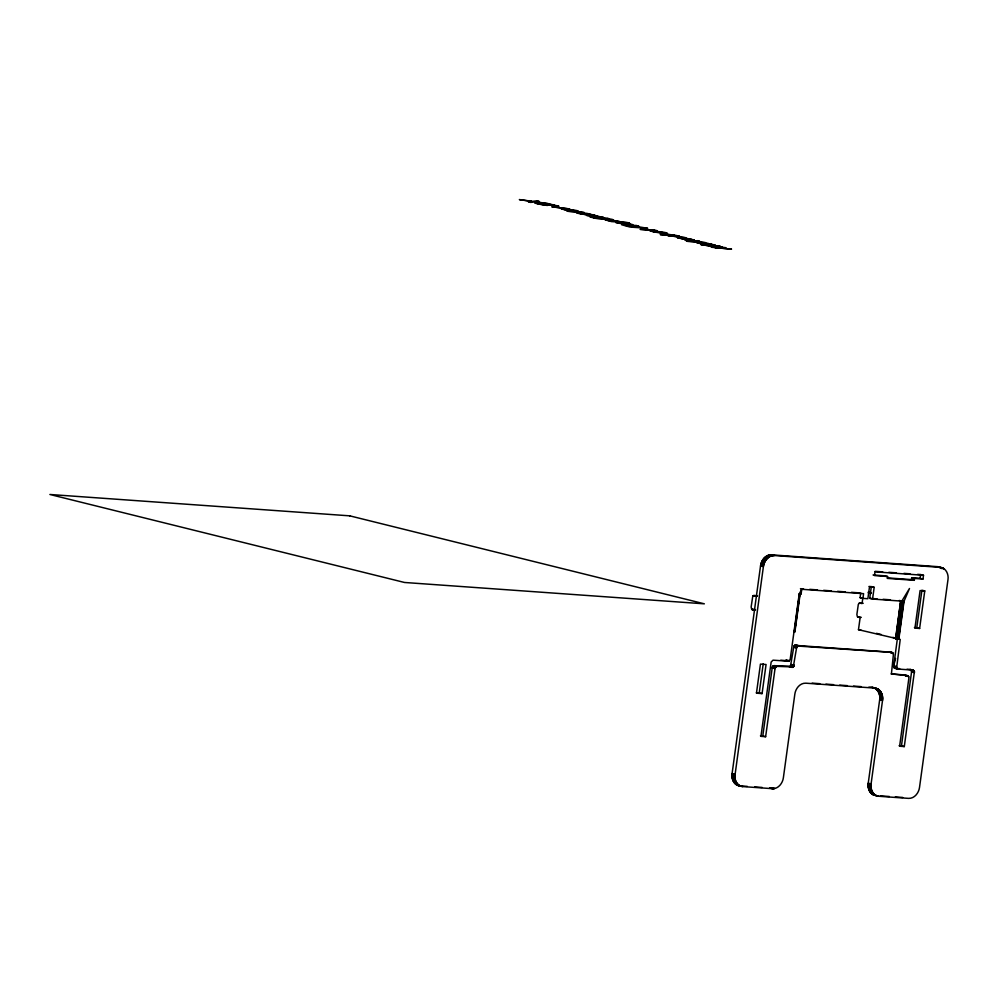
<?xml version="1.0" encoding="UTF-8"?>
<svg xmlns="http://www.w3.org/2000/svg" width="998" height="998" viewBox="0 0 998 998"><rect width="100%" height="100%" fill="white"/><g stroke="black" fill="none" stroke-linecap="round" stroke-linejoin="round"><path stroke-width="1.5" d="M739.867 785.863C734.017 785.414 731.172 778.665 732.108 773.475L760.538 565.891C761.2 560.427 765.541 554.564 771.516 554.838L937.359 566.639L941.825 568.548M734.827 776.481L763.395 566.602C764.044 561.138 768.398 555.275 774.373 555.537L940.203 567.351C946.067 567.8 948.898 574.549 947.963 579.751L919.532 787.322C918.871 792.786 914.53 798.65 908.554 798.375L878.851 796.267C873 795.818 870.156 789.069 871.092 783.867L882.519 700.484C883.455 695.294 880.61 688.545 874.747 688.096L805.798 683.181C799.822 682.919 795.468 688.782 794.82 694.246L783.393 777.629C782.744 783.093 778.39 788.956 772.427 788.682L742.724 786.574C737.771 786.237 734.765 781.06 734.827 776.481L731.971 775.77M876.007 795.556C870.144 795.107 867.312 788.358 868.248 783.168L879.662 699.785C881.059 693.298 875.957 685.938 868.834 687.173M899.66 668.66L894.944 668.298L893.634 666.527L897.364 638.757M901.818 601.133L909.49 588.496L904.026 601.295L872.564 599.049L874.173 587.323L869.483 586.999L867.873 598.725L862.946 598.376L863.582 593.673L801.743 589.282L799.236 593.835L790.142 659.666L788.383 661.212L773.013 660.165L771.155 662.048L760.95 736.362L765.641 736.686L775.134 667.912L776.893 666.365L793.298 666.926L796.616 647.615L797.676 646.043L891.825 652.368L893.41 654.513L891.414 673.912L907.656 675.671L908.966 677.442L899.622 746.23L904.3 746.566L914.405 671.592L913.145 670.145L898.05 669.047L896.628 667.862L900.221 639.456L858.48 629.688L860.114 617.725L857.407 616.839L856.87 614.494L858.317 604.401L859.503 603.042L862.047 603.578L862.871 597.602M904.3 746.566L901.456 745.855L911.611 671.542L910.55 669.533L907.07 669.184M762.085 693.585L756.459 693.186L760.439 664.107L766.065 664.506L762.085 693.585L759.229 692.886L763.221 663.795M765.641 736.686L762.784 735.988L772.29 667.213L774.049 665.654L790.453 666.227L793.772 646.916L794.832 645.332L889.942 652.106M794.271 631.921L799.485 593.847L800.159 593.785L794.895 631.896L794.021 631.896M794.483 631.921L799.697 593.86M794.67 631.921L799.86 593.66L801.107 593.972L801.743 589.282L800.72 591.44M862.946 598.376L860.089 597.665L860.738 592.974M872.564 599.049L869.72 598.351L871.316 586.624L868.984 586.45M873.063 574.973L884.727 575.809L887.571 576.507L887.309 578.391L914.293 580.312L914.555 578.428L911.71 577.73L911.448 579.601L914.293 580.312M895.518 638.87L900.732 600.808L899.298 600.459M895.73 638.932L900.732 600.808M895.992 638.982L900.945 600.858M896.279 639.032L901.206 600.908M896.578 639.082L901.493 600.971M896.903 639.144L901.793 601.021M897.239 639.194L902.117 601.07M897.576 639.231L902.791 601.17L903.739 601.27L898.524 639.344M897.901 639.269L903.115 601.208M898.225 639.306L903.44 601.245M898.811 639.356L904.026 601.295M920.655 574.574L923.499 575.285L922.988 579.027L920.144 578.329L920.655 574.574L917.624 574.361M919.62 628.453L916.775 627.754L921.915 590.217L924.759 590.928L919.62 628.453L914.941 628.129L920.081 590.591L924.759 590.928M895.593 658.393L893.659 665.866L896.503 666.564M756.322 596.056L753.764 595.519L752.704 596.567L751.145 606.971L751.681 609.304L754.388 610.19M780.81 660.189L789.169 660.913M772.427 788.682L769.57 787.983L774.286 788.595M799.236 593.835L801.107 593.972M875.159 571.33L882.731 571.879M888.806 572.303L896.391 572.84M903.963 573.388L910.039 573.813M923.499 575.285L874.972 571.829L874.46 575.572L887.571 576.507M911.71 577.73L920.144 578.329M914.555 578.428L922.988 579.027M887.459 577.892L911.448 579.601M800.446 588.683L803.54 588.895M809.727 589.344L817.449 589.893M823.637 590.329L831.359 590.878M837.547 591.315L845.281 591.876M851.456 592.313L859.191 592.862M860.089 597.665L862.559 597.839M869.72 598.351L877.117 598.875M883.03 599.299L890.428 599.823M753.764 595.519L757.494 595.744M859.503 603.042L863.22 603.279M753.365 595.706L757.07 595.831M859.29 603.116L861.636 603.279M753.178 595.868L756.684 596.118M752.991 596.068L756.509 596.317M751.681 609.304L755.199 609.553M751.856 609.466L755.561 609.84M857.781 617.113L861.286 617.363M752.243 609.666L754.588 609.828M857.981 617.188L860.313 617.363M914.43 627.58L916.775 627.754M858.48 629.688L860.812 629.85M891.202 673.974L904.55 674.922L905.972 676.12M812.135 683.131L819.807 683.68M825.932 684.117L833.592 684.665M839.717 685.102L847.389 685.638M853.515 686.075L861.174 686.624M756.422 692.687L759.229 692.886M760.451 735.813L762.784 735.988M899.111 745.693L901.456 745.855M741.352 785.975L747.302 786.387M754.725 786.923L762.148 787.447M880.461 795.88L889.368 796.504M895.318 796.928L902.741 797.464M897.826 638.608L892.886 637.398M937.359 566.639L942.574 567.924M940.278 567.475L943.135 568.186M940.815 567.787L943.671 568.498M941.339 568.149L944.183 568.86M771.516 554.838L774.373 555.537M770.905 554.813L773.749 555.524M770.281 554.851L773.126 555.562M769.658 554.925L772.514 555.636M769.034 555.063L771.891 555.774M768.423 555.25L771.267 555.948M767.811 555.474L770.656 556.185M767.212 555.749L770.057 556.46M766.614 556.073L769.47 556.784M766.04 556.447L768.897 557.146M765.478 556.859L768.335 557.558M764.942 557.308L767.786 558.019M764.418 557.795L767.275 558.506M763.932 558.331L766.776 559.042M763.458 558.892L766.302 559.604M763.008 559.491L765.865 560.202M871.316 586.624L874.173 587.323M762.597 560.128L765.454 560.826M762.223 560.776L765.067 561.487M761.873 561.462L764.718 562.161M761.561 562.161L764.406 562.872M761.274 562.884L764.131 563.596M761.037 563.62L763.882 564.332M760.838 564.369L763.682 565.08M760.663 565.13L763.52 565.841M868.372 591.951L871.341 592.687M760.538 565.891L763.395 566.602M868.135 592.725L871.104 593.461M876.531 633.343L880.997 634.441M888.981 651.657L892.574 652.63M890.129 652.318L892.973 653.029M890.278 652.567L893.135 653.278M910.039 669.396L913.395 670.232M910.787 669.67L913.844 670.544M911.186 670.057L914.031 670.768M911.336 670.307L914.193 671.018M911.461 670.581L914.318 671.292M893.622 666.202L896.478 666.901M893.634 666.527L896.491 667.238M911.548 670.893L914.405 671.592M911.598 671.205L914.455 671.916M893.684 666.851L896.541 667.55M893.771 667.151L896.628 667.862M911.611 671.542L914.467 672.253M893.896 667.425L896.753 668.136M911.586 671.879L914.43 672.577M894.058 667.687L896.903 668.386M894.245 667.899L897.302 668.785M894.695 668.211L898.05 669.047M795.631 645.032L798.749 645.743M795.356 645.082L798.2 645.793M795.094 645.182L797.938 645.893M794.832 645.332L797.676 646.043M794.595 645.519L797.439 646.217M794.371 645.743L797.215 646.442M794.171 645.993L797.015 646.704M794.009 646.28L796.853 646.991M793.872 646.592L796.716 647.29M793.772 646.916L796.616 647.615M793.697 647.24L796.554 647.952M904.55 674.922L908.143 675.895M905.51 675.372L908.542 676.295M905.847 675.833L908.704 676.544M786.561 660.027L789.418 660.738M786.062 660.352L788.919 661.063M785.526 660.501L788.657 661.163M785.264 660.514L788.108 661.225M791.339 664.493L794.183 665.204M791.277 664.83L794.121 665.541M791.177 665.155L794.021 665.866M791.04 665.454L793.884 666.165M790.865 665.741L793.709 666.452M790.665 666.003L793.522 666.714M790.453 666.227L793.298 666.926M790.204 666.415L793.061 667.113M789.954 666.552L792.799 667.263M789.68 666.652L792.537 667.363M789.144 666.714L792.262 667.413M872.514 687.46L876.543 688.445M871.903 687.385L877.679 688.932M875.371 688.533L878.215 689.244M875.882 688.894L878.727 689.593M876.369 689.294L879.226 690.005M876.843 689.73L879.687 690.441M877.279 690.217L880.124 690.928M877.679 690.741L880.535 691.439M774.311 665.654L777.168 666.365M878.053 691.29L880.91 692.001M773.774 665.716L776.893 666.365M773.512 665.816L776.357 666.514M878.402 691.888L881.246 692.587M773.25 665.953L776.095 666.664M773.013 666.14L775.858 666.851M772.789 666.365L775.633 667.063M878.714 692.5L881.558 693.211M772.589 666.614L775.434 667.325M878.976 693.148L881.833 693.86M772.427 666.901L775.271 667.612M772.29 667.213L775.134 667.912M879.213 693.835L882.057 694.533M772.178 667.537L775.034 668.236M772.115 667.862L774.972 668.573M879.413 694.521L882.257 695.232M879.562 695.244L882.419 695.955M879.687 695.98L882.531 696.679M879.762 696.729L882.606 697.427M879.799 697.477L882.644 698.188M879.799 698.251L882.644 698.949M879.749 699.012L882.606 699.723M879.662 699.785L882.519 700.484M868.248 783.168L871.092 783.867M868.16 783.929L871.005 784.64M868.11 784.702L870.967 785.401M868.11 785.463L870.955 786.175M868.148 786.224L870.992 786.923M868.223 786.973L871.079 787.672M868.347 787.696L871.192 788.408M868.497 788.42L871.354 789.131M868.697 789.119L871.541 789.817M868.934 789.792L871.778 790.503M869.208 790.441L872.052 791.152M869.508 791.065L872.364 791.763M869.857 791.651L872.701 792.362M870.231 792.212L873.075 792.911M870.63 792.724L873.487 793.435M871.067 793.21L873.924 793.921M871.541 793.647L874.385 794.358M872.027 794.059L874.884 794.757M872.539 794.408L875.396 795.119M873.075 794.72L875.932 795.431M873.637 794.982L878.851 796.267M732.108 773.475L734.952 774.174M732.021 774.236L734.877 774.947M731.983 775.009L734.827 775.708M732.008 776.531L734.865 777.23M732.095 777.28L734.94 777.978M732.208 778.003L735.052 778.714M772.053 787.746L774.897 788.457M770.805 787.971L773.662 788.67M770.194 787.996L773.038 788.707M732.37 778.727L735.214 779.438M732.557 779.426L735.414 780.124M732.794 780.099L735.651 780.81M733.068 780.748L735.913 781.459M733.38 781.372L736.225 782.07M733.717 781.958L736.561 782.669M734.091 782.519L736.948 783.218M734.503 783.031L737.347 783.742M734.94 783.517L737.784 784.228M735.401 783.954L738.246 784.665M735.888 784.353L738.745 785.064M736.412 784.715L739.256 785.426M736.948 785.027L742.724 786.574M738.071 785.513L742.113 786.499M594.895 215.244L579.501 213.323L586.911 214.82C561.275 210.965 590.853 213.298 588.059 213.809L594.895 215.244M715.042 245.046L699.648 243.125L707.071 244.635C681.422 240.78 711 243.113 708.206 243.624L715.042 245.046M563.957 209.368L575.983 210.902L563.957 209.368M652.754 231.411L664.793 232.933L652.754 231.411M561.45 208.969C581.347 213.709 586.886 210.428 561.45 208.969M650.259 231C670.157 235.74 675.683 232.459 650.259 231M636.138 225.511L621.667 224.762L630 227.057L647.739 228.317L632.794 225.835L638.782 226.097L636.138 225.511M632.67 224.675L624.199 224.288L615.778 222.479L630.2 224.338L622.253 222.716L624.274 222.941L632.67 224.675M694.309 239.969L685.838 239.582L677.417 237.774L691.839 239.632L683.892 238.011L685.913 238.235L694.309 239.969M676.844 235.603L679.65 236.239L660.252 234.58L666.689 235.029L660.427 233.644L662.847 233.52L676.844 235.603M535.165 203.18L543.162 205.002L547.478 205.413L537.922 203.629L558.955 206.287L549.935 204.054L547.89 203.904L555.063 205.688L535.165 203.18M605.225 219.822L611.412 221.581L629.426 222.866L605.225 219.822M619.484 221.656L607.757 220.309L619.484 221.656M674.81 235.403L663.183 234.093L674.81 235.403M603.578 217.477L586.699 215.418L601.033 217.127L593.024 215.556L595.731 215.83L603.578 217.477M581.335 212.162L566.951 211.202L584.267 212.611L580.212 211.863L581.335 212.162M654.463 230.313L640.08 229.34L657.395 230.763L653.341 230.014L654.463 230.313M592.201 214.882L583.269 213.485L592.201 214.882M712.347 244.697L703.415 243.3L712.347 244.697M618.585 222.816L625.833 224.213L618.585 222.816M680.224 238.11L687.472 239.508L680.224 238.11M624.848 225.174L636.3 227.182L624.848 225.174M536.862 200.81L532.52 201.347L519.347 199.6L531.722 201.471L528.379 201.846L530.674 202.407L534.791 201.908L548.7 203.754L535.477 201.758L539.132 201.371L536.862 200.81M697.527 240.68L693.41 241.079L684.803 239.807L696.654 241.778L686.35 241.042L687.946 241.429L705.673 242.701L696.18 241.491L699.635 241.192L697.527 240.68M722.352 247.317L711.225 247.217L731.571 249.126L714.917 247.641L726.008 247.741L705.399 245.271L720.394 246.344L718.647 245.92L700.92 244.66L722.352 247.317M554.127 207.01L551.832 206.848L569.771 208.969L554.127 207.01M592.562 217.327L590.105 217.152L594.247 217.751L592.562 217.327M607.844 218.425L594.97 217.502L609.516 218.836L607.844 218.425M611.999 219.448L594.259 218.188L613.645 219.859L611.999 219.448M670.095 235.79L667.799 235.628L685.738 237.749L670.095 235.79M349.749 515.841L49.9 494.484L404.502 582.47L704.351 603.827L349.749 515.841"/></g></svg>
